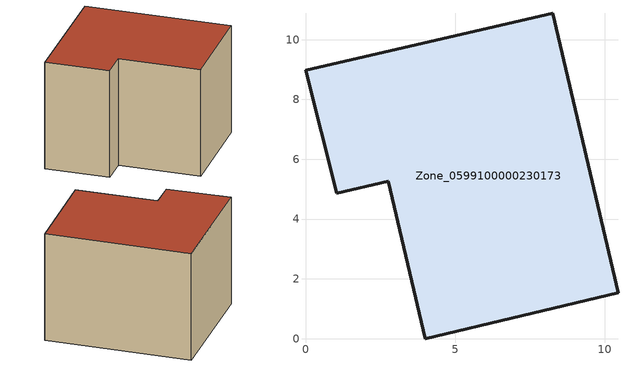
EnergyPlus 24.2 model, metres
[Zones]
Zone_0599100000230173
 floor ground (C_G): 2.76,5.26 1.04,4.86 0,8.98 8.26,10.88 10.45,1.54 4.01,0 z0
 wall outside (C_F): 8.26,10.88 0,8.98 1.04,4.86 2.76,5.26 4.01,0 10.45,1.54 8.26,10.88 z0:7.42
 roof outside (C_R): 4.01,0 10.45,1.54 8.26,10.88 0,8.98 1.04,4.86 2.76,5.26 z7.42
[BUILDING]
Pand.0599100000230173: North Axis=0; Terrain=City; Loads Convergence Tolerance Value=0.04; Temperature Convergence Tolerance Value=0.4; Solar Distribution=FullExterior; Maximum Number of Warmup Days=25; Minimum Number of Warmup Days=1
[Site:Location]
Rotterdam.The.Hague.AP_ZH_NLD Design_Conditions: Latitude=51.96; Longitude=4.45; Time Zone=1; Elevation=-4.5
[SITE:GROUNDTEMPERATURE:BUILDINGSURFACE]
18, 18, 18, 18, 18, 18, 18, 18, 18, 18, 18, 18
[MATERIAL] Thermal Absorptance=0.9; Solar Absorptance=0.7; Visible Absorptance=0.7
Name | Roughness | Thickness | Conductivity | Density | Specific Heat
G.D.1965 | MediumSmooth | 0.15 | 1 | 540 | 1210
F.D.1965 | Rough | 0.3 | 0.857143 | 1920 | 840
R.D.1965 | MediumRough | 0.2 | 0.08 | 1500 | 1000
[CONSTRUCTION]
C_G: G.D.1965
C_F: F.D.1965
C_R: R.D.1965
[ZONE]
Zone_0599100000230173: Type=1; Multiplier=1; Ceiling Height=Autocalculate; Volume=Autocalculate; Floor Area=autocalculate; Part of Total Floor Area=Yes
[ZONEINFILTRATION:DESIGNFLOWRATE]
Infil_Zone_0599100000230173: Zone or ZoneList or Space or SpaceList=Zone_0599100000230173; Schedule=AlwaysOn; Design Flow Rate Calculation Method=Flow/Area; Flow Rate per Floor Area=0.0042; Constant Term Coefficient=1; Temperature Term Coefficient=0; Velocity Term Coefficient=0; Velocity Squared Term Coefficient=0
[HVACTEMPLATE:ZONE:IDEALLOADSAIRSYSTEM]
Zone_0599100000230173: Maximum Heating Supply Air Temperature=50; Minimum Cooling Supply Air Temperature=13; Maximum Heating Supply Air Humidity Ratio=0.0156; Minimum Cooling Supply Air Humidity Ratio=0.0077; Heating Limit=NoLimit; Cooling Limit=NoLimit; Dehumidification Control Type=ConstantSensibleHeatRatio; Cooling Sensible Heat Ratio=0.7; Dehumidification Setpoint=60; Humidification Control Type=None; Humidification Setpoint=30; Outdoor Air Method=None; Outdoor Air Flow Rate per Person=0.00944; Outdoor Air Flow Rate per Zone Floor Area=0; Outdoor Air Flow Rate per Zone=0; Demand Controlled Ventilation Type=None; Outdoor Air Economizer Type=NoEconomizer; Heat Recovery Type=None; Sensible Heat Recovery Effectiveness=0.7; Latent Heat Recovery Effectiveness=0.65
[ZONECONTROL:THERMOSTAT]
ThermostatControl_Zone_0599100000230173: Zone or ZoneList=Zone_0599100000230173; Control Type Schedule=DualSetpointControlType; Control 1=Thermostat_Zone_0599100000230173; Temperature Difference Between Cutout And Setpoint=0
[THERMOSTATSETPOINT:DUALSETPOINT]
Thermostat_Zone_0599100000230173: Heating Setpoint Temperature Schedule=HeatingSetpoint_Zone_0599100000230173; Cooling Setpoint Temperature Schedule=CoolingSetpoint_Zone_0599100000230173
[SCHEDULE:COMPACT]
HeatingSetpoint_Zone_0599100000230173: Through: 12/31, For: AllDays, Until: 24:00, 21
CoolingSetpoint_Zone_0599100000230173: Through: 12/31, For: AllDays, Until: 24:00, 24
DualSetpointControlType: Through: 12/31, For: AllDays, Until: 24:00, 4
AlwaysOn: Through: 12/31, For: AllDays, Until: 24:00, 1
